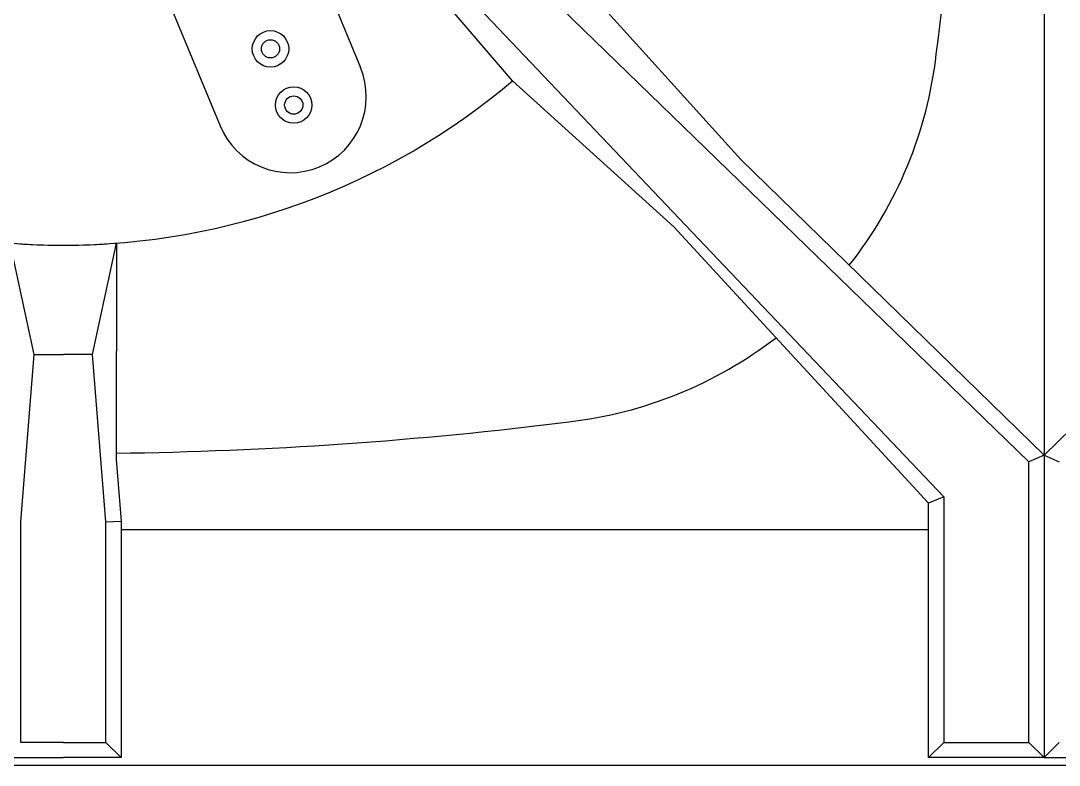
# Model space of a CAD drawing. Header units: metres. Extents: x 95 to 486, y 2972 to 3465.
# Drawn here: x 171.1216 to 171.2924, y 3042.0193 to 3042.1416 of the extents above; entities that cross this region are included whole.
import ezdxf

# ---------------------------------------------------------------- set-up
doc = ezdxf.new("R2010")
doc.units = ezdxf.units.M
doc.linetypes.add('ACAD_ISO03W100', pattern=[30, 12, -18])
for name, color, linetype in [('E_INOXIGAS', 1, 'Continuous'), ('INOXI', 1, 'Continuous'), ('XX', 2, 'Continuous')]:
    doc.layers.add(name, color=color, linetype=linetype)

# ---------------------------------------------------------------- blocks, each defined once
blk = doc.blocks.new('A$C607D168B')
at = {"color": 8}
for p, q in [((-0.04381608459063902, -0.1658691956416058), (-0.09486159530620597, -0.1870129384782544)), ((-0.03424899878151155, -0.1889661839543884), (-0.08529450949707851, -0.2101099267910369))]:
    blk.add_line(p, q, dxfattribs=at)
for centre, radius in [((-0.08222507637530008, -0.1953086234595345), 0.003), ((-0.08222507637530008, -0.1953086234595345), 0.003), ((-0.08222507637529919, -0.1953086234595345), 0.003), ((-0.08222507637529919, -0.1953086234595345), 0.003), ((-0.08222507637529919, -0.1953086234595345), 0.003), ((-0.08222507637529919, -0.1953086234595345), 0.003), ((-0.08222507637529919, -0.1953086234595345), 0.003), ((-0.08222507637530008, -0.1953086234595345), 0.003), ((-0.08222507637530008, -0.1953086234595345), 0.003), ((-0.08222507637529919, -0.1953086234595345), 0.003), ((-0.08222507637530008, -0.1953086234595345), 0.003), ((-0.08222507637530008, -0.1953086234595345), 0.003), ((-0.08222507637529919, -0.1953086234595345), 0.003), ((-0.08222507637530008, -0.1953086234595345), 0.003), ((-0.08222507637530008, -0.1953086234595345), 0.003), ((-0.08222507637530008, -0.1953086234595345), 0.003), ((-0.08222507637530008, -0.1953086234595345), 0.0015), ((-0.08222507637530008, -0.1953086234595345), 0.0015), ((-0.08222507637529919, -0.1953086234595345), 0.0015), ((-0.08222507637529919, -0.1953086234595345), 0.0015), ((-0.08222507637529919, -0.1953086234595345), 0.0015), ((-0.08222507637529919, -0.1953086234595345), 0.0015), ((-0.08222507637529919, -0.1953086234595345), 0.0015), ((-0.08222507637530008, -0.1953086234595345), 0.0015), ((-0.08222507637530008, -0.1953086234595345), 0.0015), ((-0.08222507637529919, -0.1953086234595345), 0.0015), ((-0.08222507637530008, -0.1953086234595345), 0.0015), ((-0.08222507637530008, -0.1953086234595345), 0.0015), ((-0.08222507637529919, -0.1953086234595345), 0.0015), ((-0.08222507637530008, -0.1953086234595345), 0.0015), ((-0.08222507637530008, -0.1953086234595345), 0.0015), ((-0.08222507637530008, -0.1953086234595345), 0.0015), ((-0.09146387170041326, -0.1991354577831848), 0.003), ((-0.09146387170041326, -0.1991354577831848), 0.003), ((-0.09146387170041326, -0.1991354577831848), 0.003), ((-0.09146387170041326, -0.1991354577831848), 0.003), ((-0.09146387170041326, -0.1991354577831848), 0.003), ((-0.09146387170041326, -0.1991354577831848), 0.003), ((-0.09146387170041326, -0.1991354577831848), 0.003), ((-0.09146387170041326, -0.1991354577831848), 0.003), ((-0.09146387170041326, -0.1991354577831848), 0.003), ((-0.09146387170041326, -0.1991354577831848), 0.003), ((-0.09146387170041326, -0.1991354577831848), 0.003), ((-0.09146387170041326, -0.1991354577831848), 0.003), ((-0.09146387170041326, -0.1991354577831848), 0.003), ((-0.09146387170041326, -0.1991354577831848), 0.003), ((-0.09146387170041326, -0.1991354577831848), 0.003), ((-0.09146387170041326, -0.1991354577831848), 0.003), ((-0.09146387170041326, -0.1991354577831848), 0.0015), ((-0.09146387170041326, -0.1991354577831848), 0.0015), ((-0.09146387170041326, -0.1991354577831848), 0.0015), ((-0.09146387170041326, -0.1991354577831848), 0.0015), ((-0.09146387170041326, -0.1991354577831848), 0.0015), ((-0.09146387170041326, -0.1991354577831848), 0.0015), ((-0.09146387170041326, -0.1991354577831848), 0.0015), ((-0.09146387170041326, -0.1991354577831848), 0.0015), ((-0.09146387170041326, -0.1991354577831848), 0.0015), ((-0.09146387170041326, -0.1991354577831848), 0.0015), ((-0.09146387170041326, -0.1991354577831848), 0.0015), ((-0.09146387170041326, -0.1991354577831848), 0.0015), ((-0.09146387170041326, -0.1991354577831848), 0.0015), ((-0.09146387170041326, -0.1991354577831848), 0.0015), ((-0.09146387170041326, -0.1991354577831848), 0.0015), ((-0.09146387170041326, -0.1991354577831848), 0.0015)]:
    blk.add_circle(centre, radius, dxfattribs=at)
blk.add_arc((-0.09007805240164224, -0.1985614326346461), 0.01250000000000006, 112.5, 292.4999999999999, dxfattribs=at)
at = {"layer": 'INOXI', "color": 8}
for p, q in [((-0.1962499999999636, -0.002499999999940883), (-0.1987500000000182, 0)), ((0, 0), (-0.1612499999999955, 0)), ((-0.1490280567700211, 0), (-0.1501005050633921, -0.002499999999940883)), ((-0.13250000000005, -0.1564300000000003), (-0.1141643246812691, -0.1524888944725262)), ((-0.13250000000005, -0.1660699999999906), (-0.1141643246812691, -0.1700111055274647)), ((-0.1962499999999636, -0.1682499999999436), (-0.1987500000000182, -0.1707499999999982)), ((-0.1962499999999636, -0.30600000000004), (-0.1987500000000182, -0.3034999999999854)), ((-0.1558994949366479, -0.30600000000004), (-0.1568972826512436, -0.3034999999999854)), ((-0.1962499999999636, -0.3199999999999363), (-0.1987500000000182, -0.3224999999999909)), ((-0.1490280567700211, -0.3224999999999909), (-0.1501005050633921, -0.3199999999999363)), ((0, -0.3224999999999909), (-0.1612499999999955, -0.3224999999999909))]:
    blk.add_line(p, q, dxfattribs=at)
at = {"layer": 'INOXI', "color": 8, "linetype": 'ACAD_ISO03W100'}
blk.add_line((-0.1599999999999682, -0.1682499999999436), (-0.159901064279552, -0.1707499999999982), dxfattribs=at)
at = {"layer": 'INOXI', "color": 8}
for points in [[(-0.03412607917778132, -0.1331361680785221), (-0.02811342788231741, -0.1271235167830582), (-0.07390626775566034, -0.07379650615075661), (-0.1004380503876519, -0.04983995541533659), (-0.1490280567701348, 0), (-0.1987500000001319, 0), (-0.1987500000001319, -0.01900000000000546), (-0.1568972826513573, -0.01900000000000546), (-0.1114717286906171, -0.06088041445366343), (-0.08749538290487635, -0.08739332819345691), (-0.03412607917778132, -0.1331361680785221)], [(-0.1141643246813828, -0.1524888944725262), (-0.1497477708527413, -0.1525548792607196), (-0.1599010642796657, -0.1517499999999927), (-0.1987500000001319, -0.1517499999999927), (-0.1987500000001319, -0.1612499999999955)], [(-0.1141643246813828, -0.1700111055274647), (-0.1497477708527413, -0.1699451207392713), (-0.1599010642796657, -0.1707499999999982), (-0.1987500000001319, -0.1707499999999982), (-0.1987500000001319, -0.1612499999999955)], [(-0.1612500000001091, -0.1707499999999982), (-0.1612500000001091, -0.3034999999999854)], [(-0.03412607917778132, -0.1893638319214688), (-0.02811342788231741, -0.1953764832169327), (-0.07390626775566034, -0.2487034938492343), (-0.1004380503876519, -0.2726600445846543), (-0.1490280567701348, -0.3224999999999909), (-0.1987500000001319, -0.3224999999999909), (-0.1987500000001319, -0.3034999999999854), (-0.1568972826513573, -0.3034999999999854), (-0.1114717286906171, -0.2616195855463275), (-0.08749538290487635, -0.2351066718066477), (-0.03412607917778132, -0.1893638319214688)]]:
    blk.add_lwpolyline(points, dxfattribs=at)
at = {"layer": 'INOXI', "color": 9}
for points in [[(-0.1962500000000773, -0.1612499999999955), (-0.1962500000000773, -0.1542500000000473), (-0.1600000000000819, -0.1542500000000473), (-0.13250000000005, -0.1564300000000003), (-0.13250000000005, -0.1612499999999955)], [(-0.1962500000000773, -0.1612499999999955), (-0.1962500000000773, -0.1682500000000573), (-0.1600000000000819, -0.1682500000000573), (-0.13250000000005, -0.1660699999999906), (-0.13250000000005, -0.1612499999999955)], [(-0.1962500000000773, -0.32000000000005), (-0.1501005050635058, -0.32000000000005), (-0.02924854033187785, -0.1954482878001045), (-0.03418906781473652, -0.1903536546568603), (-0.1558994949366479, -0.30600000000004), (-0.1962500000000773, -0.30600000000004), (-0.1962500000000773, -0.32000000000005), (-0.1962500000000773, -0.32000000000005)]]:
    blk.add_lwpolyline(points, dxfattribs=at)
at = {"layer": 'INOXI', "color": 8}
for centre, radius, start, end in [((0, -0.1612499999999955), 0.1145, 139.8315927053683, 180), ((0, -0.1612499999999955), 0.114499999999998, 175.6116551413722, 180), ((0, -0.1612499999999955), 0.114499999999998, 180, 184.3883448586278), ((0, -0.1612499999999955), 0.1145, 180, 220.1684072946317), ((0.5169999999999391, -0.1612335606749866), 0.6657500000000001, 180.7499240688729, 187.1729403872475), ((-0.07524218602145538, -0.2364874011416305), 0.06875000000000002, 186.5772487141541, 217.6009499427173), ((-0.07523740114163502, -0.2364921860213371), 0.06875, 231.7418147946152, 263.4227512858394), ((1.643932500883238e-05, 0.3557500000000573), 0.6657500000000001, 262.8270596127524, 269.2489136179951)]:
    blk.add_arc(centre, radius, start, end, dxfattribs=at)
blk = doc.blocks.new('A-800-2H')
at = {"color": 81}
blk.add_line((9.059419880941277e-14, 0), (9.059419880941277e-14, -0.7799999999997456), dxfattribs=at)
at = {"layer": 'XX', "color": 81, "ltscale": 0.5}
for p in [(0.1999995432381012, -0.05499999999956184), (0.2000000000000908, -0.3774999999995527)]:
    blk.add_blockref('A$C607D168B', p, dxfattribs=at)

msp = doc.modelspace()

# ---------------------------------------------------------------- block references
at = {"layer": 'E_INOXIGAS', "rotation": 90}
msp.add_blockref('A-800-2H', (170.912373225727, 3042.019251444958), dxfattribs=at)

doc.saveas('drawing.dxf')
